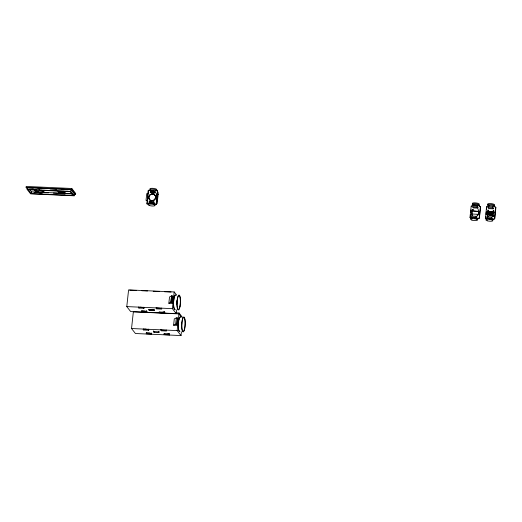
<?xml version="1.0" encoding="UTF-8"?>
<svg xmlns="http://www.w3.org/2000/svg" width="522" height="522" viewBox="0 0 522 522"><rect width="100%" height="100%" fill="white"/><g stroke="black" fill="none" stroke-linecap="round" stroke-linejoin="round"><path stroke-width="0.78" d="M488.377 213.576C489.264 212.01 487.417 214.131 489.284 214.046M490.81 212.115A1.409 1.325 -37.9 0 1 492.024 213.622A1.409 1.325 -37.9 0 1 490.341 214.803A1.409 1.325 -37.9 0 1 489.355 213.146L489.355 211.847L492.468 212.173M28.038 189.825L26.1 187.333L26.198 186.432L71.801 188.488L75.683 193.473L75.586 194.38L73.961 194.301M27.157 189.427L27.353 187.666L70.901 189.63L74.339 194.04L74.144 195.802L30.596 193.838L27.157 189.427L70.711 191.391L74.144 195.802M31.307 193.623L28.273 189.721L70 191.607L73.034 195.509L31.307 193.623L31.496 191.861L29.761 189.636M43.718 191.672A3.987 1.018 6.2 0 0 43.815 191.156L43.718 192.057A3.987 1.018 6.2 0 1 40.69 192.97A3.987 1.018 6.2 0 1 35.966 191.704L34.967 190.426L35.065 189.525M35.424 190.452L35.522 189.545L36.52 190.824A3.517 0.9 6.2 0 0 40.683 191.939A3.517 0.9 6.2 0 0 43.359 191.137L43.261 192.037A3.517 0.9 6.2 0 1 40.586 192.84A3.517 0.9 6.2 0 1 36.423 191.731L35.424 190.452A3.517 0.9 6.2 0 1 36.488 189.695M36.423 191.731L36.52 190.824M64.115 192.631L64.265 191.274L65.257 192.553L65.113 193.91L59.639 193.662L57.949 191.489L63.691 191.815L63.612 192.494L58.96 192.285L59.038 191.607M59.958 193.564L59.443 192.899L64.682 193.094L64.611 193.773L59.958 193.564L60.03 192.886M63.612 192.494L63.169 191.15M64.415 193.01L64.558 191.659M70.711 191.391L70.901 189.63M75.586 194.38L71.703 189.388L71.801 188.488M176.664 309.924L176.26 313.631L130.657 311.575L126.774 306.59L128.588 289.899L174.191 291.955L176.619 295.074M181.428 331.861L181.023 335.568L135.42 333.512L131.537 328.527L133.351 311.836L178.955 313.892L181.382 317.011M148.392 193.682L146.767 193.61L146.03 200.376L147.706 200.513M148.6 204.193L146.832 203.802L148.3 190.269L157.422 190.68L157.324 194.184M147.328 200.839L147.967 194.354M147.256 202.529L147.426 200.937M148.202 193.773L148.3 190.269M138.624 307.68L138.695 307.001M138.924 308.065L138.996 307.386L144.013 307.615L143.941 308.287L138.924 308.065L138.323 307.295L143.341 307.523L143.941 308.287M141.612 311.517L141.684 310.838L141.906 311.902L146.923 312.123L146.401 310.681M153.794 202.986L153.918 201.857L154.042 203.306L149.233 202.777L149.357 201.649L151.641 201.753M155.021 191.704L154.897 192.833L150.336 192.631L150.46 191.502L155.021 191.704L155.145 193.153M143.641 307.902L143.713 307.23M153.925 204.435L156.202 204.533L157.422 190.68M156.202 204.533L156.633 200.552M156.978 197.368L157.155 195.776M156.907 200.859L156.92 203.626L154.492 204.878M157.611 194.412L157.872 191.998L157.885 194.765M156.92 203.626L157.709 196.376M143.387 329.617L143.459 328.938L143.687 330.002L148.698 330.224L148.777 329.545L143.087 329.232L143.687 330.002M156.535 194.047L158.166 194.125L157.429 200.892M146.623 311.738L146.702 311.066M146.369 333.454L146.447 332.775L146.669 333.832L151.687 334.06L151.086 333.297M149.011 309.996L149.083 309.324L149.312 310.381L154.323 310.61L153.729 309.84L148.711 309.611L149.312 310.381M148.405 329.839L148.476 329.167M151.387 333.675L151.458 333.003M154.029 310.225L154.101 309.546M158.492 331.777L159.086 332.547L154.068 332.318L153.546 330.876M156.111 308.097L161.128 308.326L161.722 309.089L156.711 308.867L156.182 307.419M153.775 331.933L153.846 331.255L154.068 332.318M156.411 308.482L156.483 307.804L156.711 308.867M164.437 312.574L164.508 311.895L164.737 312.959L159.719 312.73L159.791 312.058M158.786 332.162L158.864 331.483M161.428 308.704L161.5 308.032M165.892 330.263L166.485 331.026L161.468 330.798L160.946 329.356M161.174 330.419L161.246 329.741L161.468 330.798M164.182 334.282L164.254 333.61M164.482 334.667L164.554 333.989L169.572 334.217L169.5 334.896L164.482 334.667L163.882 333.904L168.9 334.126L169.5 334.896M176.26 313.631L172.377 308.646L172.945 303.458L168.841 303.275L169.526 296.959L171.594 295.941L172.736 295.994L173.63 297.142L174.191 291.955M166.185 330.641L166.264 329.969M172.945 303.458L172.051 302.31L172.736 295.994M172.182 302.558L172.723 297.599L173.408 297.625L172.867 302.59L172.273 301.82L172.808 296.861L173.408 297.625M169.2 334.511L169.272 333.832M181.023 335.568L177.141 330.583L177.708 325.395L173.604 325.213L174.289 318.896L176.358 317.878L177.493 317.931L178.393 319.079L179.053 312.991L175.797 312.841M173.604 325.213L175.673 324.195L176.358 317.865M177.708 325.395L176.808 324.247L177.493 317.931M176.945 324.495L177.571 318.798L176.886 318.766M177.571 318.798L178.172 319.562L177.63 324.527L177.03 323.757M471.32 218.49L469.976 217.406L471.203 206.131L473.63 204.878L478.191 205.087L480.599 206.895L479.372 218.17L477.552 219.109M470.342 216.956L470.603 214.535M470.864 212.121L471.125 209.707M479.372 218.17L480.325 206.542M485.728 216.839L485.551 218.45L486.504 206.823L488.931 205.57L493.492 205.772L495.9 207.586L494.673 218.862L492.246 220.114M485.989 214.425L486.256 212.004M486.517 209.59L486.504 206.823M487.222 214.659L487.568 211.436M487.267 214.718L487.613 211.495M489.121 215.097L489.134 213.857M492.129 215.286L492.102 213.987L493.062 213.576L492.2 213.087L492.318 211.978M492.083 215.227L492.207 214.124L493.029 214L493.042 213.361M493.127 213.485L492.305 213.217L492.422 212.115M494.673 218.862L495.626 207.234M472.188 211.201L471.836 214.359L471.914 210.849L479.033 211.514L471.914 210.849M472.293 218.098L471.575 217.172L471.692 216.088L476.162 216.291L476.886 217.217L476.762 218.294L474.531 218.196M472.71 207.025L472.834 205.942L477.304 206.144L478.022 207.071L477.898 208.154L473.434 207.952L472.71 207.025L477.18 207.227L477.898 208.154M476.762 218.294L476.044 217.374L476.162 216.291M477.18 207.227L477.304 206.144M478.759 211.156L478.4 214.314L471.562 214.007M478.942 212.297L478.674 214.666L477.154 214.601M493.701 215.005L494.06 211.847L487.215 211.54L486.863 214.699L493.975 215.358M487.718 217.707L487.594 218.783L486.876 217.857L486.993 216.78L491.463 216.976L492.187 217.902L492.063 218.986L489.088 218.855M487.137 215.051L487.215 211.54M488.011 207.717L488.135 206.634L492.605 206.836L493.323 207.763L493.199 208.839L488.736 208.643L488.011 207.717L492.481 207.913L493.199 208.839M492.063 218.986L491.346 218.059L491.463 216.976M492.481 207.913L492.605 206.836M487.091 216.33L487.522 216.206M478.439 209.896C477.317 210.249 478.478 209.074 478.335 210.575M477.395 215.854L477.943 215.586M488.083 210.673L488.468 210.353L488.768 210.705M487.457 216.31C489.297 216.271 486.661 215.253 487.548 216.349M487.861 215.991L487.483 216.31M494.021 211.142L493.708 210.588L493.466 211.208M492.99 216.297C492.076 215.449 493.251 217.413 493.29 216.258M476.671 219.07L479.098 217.818M492.579 219.449L494.399 218.509M168.841 303.275L170.909 302.258L172.051 302.31M487.705 216.004L488.09 216.075M473.167 209.661L472.808 210.157M493.362 210.914C494.419 210.072 492.35 210.275 493.427 211.116M493.081 216.225C492.174 216.402 494.086 216.526 493.257 216.278M148.548 190.589L153.729 190.791M477.708 205.4L473.63 204.878M26.1 187.333L71.703 189.388M28.462 187.966L33.277 188.181M38.093 188.396L44.514 188.69M50.125 188.938L56.546 189.232M62.164 189.486L67.782 189.734M152.515 193.93L154.14 194.001M156.587 194.112L158.166 194.125M63.097 191.828L58.444 191.62L58.96 192.285M487.489 211.893L489.773 211.997M492.05 212.102L494.334 212.2M31.496 191.861L37.114 192.116M42.732 192.37L59.586 193.133M65.198 193.381L72.421 193.708M34.008 192.227L36.429 192.331M43.691 192.664L48.526 192.879M53.368 193.094L59.012 193.349M65.465 193.642L71.919 193.936M488.775 212.93L489.231 212.95M489.238 213.987L488.285 213.518M489.016 214.96L491.978 215.09M490.178 215.188L493.218 215.325M150.101 200.559L153.357 200.702M471.575 217.172L476.044 217.374M486.876 217.857L491.346 218.059M149.481 203.097L153.285 203.273M146.832 203.802L148.352 203.874M153.67 204.115L155.954 204.213M129.697 290.193L136.183 290.486M141.86 290.741L147.537 290.995M153.214 291.256L159.699 291.55M164.56 291.765L171.046 292.059M126.774 306.59L172.377 308.646M156.783 308.189L161.8 308.417M149.383 309.703L154.401 309.931M142.01 310.936L145.253 311.079M163.086 311.888L164.711 311.96M146.33 311.36L141.312 311.132L141.906 311.902M141.984 311.223L146.995 311.451M164.808 312.28L159.119 311.967L159.719 312.73M177.487 319.536L178.172 319.562M175.673 324.195L176.808 324.247M131.537 328.527L177.141 330.583M160.874 330.034L166.564 330.348M153.475 331.548L159.158 331.868M146.767 332.873L150.01 333.016M167.849 333.819L169.467 333.897M151.758 333.382L146.075 333.069L146.669 333.832M472.697 215.351L472.182 215.788M495.9 207.586L493.492 205.772M480.599 206.895L478.191 205.087M485.277 218.098L486.347 218.829M469.976 217.406L471.581 218.503M488.931 205.57L489.205 205.922M471.203 206.131L471.477 206.484M155.739 190.543L156.013 190.895M151.178 190.334L151.452 190.687M179.053 312.991L182.452 317.35M164.136 312.189L164.737 312.959M63.416 191.731L65.113 193.91M64.095 193.107L64.611 193.773M43.718 192.057L42.726 190.778A3.987 1.018 6.2 0 0 41.78 190.21M43.261 192.037L42.269 190.758A3.517 0.9 6.2 0 0 41.434 190.256M148.104 329.46L148.698 330.224M151.628 190.798A3.497 0.894 6.2 0 1 150.082 189.473A3.497 0.894 6.2 0 1 154.492 189.453A3.497 0.894 6.2 0 1 156.561 190.778M150.127 189.277A3.497 0.894 6.2 0 1 153.507 188.383A3.497 0.894 6.2 0 1 156.424 189.995M155.125 204.304A3.497 0.894 6.2 0 1 154.806 204.878M148.509 204.167A3.497 0.894 6.2 0 1 148.255 203.834M148.281 203.678A3.497 0.894 6.2 0 1 150.988 203.195A3.497 0.894 6.2 0 1 154.669 203.971M151.25 200.729A3.517 3.302 -37.9 0 1 149.638 195.43A3.517 3.302 -37.9 0 1 155.328 195.685A3.517 3.302 -37.9 0 1 152.587 200.787M151.856 200.755A3.517 3.302 -37.9 0 1 149.318 195.73A3.517 3.302 -37.9 0 1 155.165 195.43A3.517 3.302 -37.9 0 1 152.535 200.716M471.242 218.881A3.497 0.894 6.2 0 1 474.041 217.785A3.497 0.894 6.2 0 1 477.258 219.429M474.642 205.459A3.497 0.894 6.2 0 1 472.534 204.017A3.497 0.894 6.2 0 1 477.493 204.122A3.497 0.894 6.2 0 1 478.452 205.537M472.58 203.821A3.497 0.894 6.2 0 1 475.96 202.927A3.497 0.894 6.2 0 1 478.876 204.539M490.465 211.671A1.409 1.325 -37.9 0 1 491.528 213.596A1.409 1.325 -37.9 0 1 489.244 213.935A1.409 1.325 -37.9 0 1 489.93 211.749M490.452 211.802A1.266 1.188 -37.9 0 1 491.502 213.315A1.266 1.188 -37.9 0 1 489.727 214.124A1.266 1.188 -37.9 0 1 489.368 212.297M489.538 212.121A1.266 1.188 -37.9 0 1 489.969 211.873M486.263 219.403A3.497 0.894 6.2 0 1 489.643 218.503A3.497 0.894 6.2 0 1 492.559 220.114M488.873 205.896A3.497 0.894 6.2 0 1 488.246 204.572A3.497 0.894 6.2 0 1 493.127 204.905A3.497 0.894 6.2 0 1 493.753 206.229M487.881 204.513A3.497 0.894 6.2 0 1 491.261 203.619A3.497 0.894 6.2 0 1 494.177 205.231M43.28 191.874A3.987 1.018 6.2 0 1 40.788 192.07M38.732 191.835A3.987 1.018 6.2 0 1 37.799 191.626M37.003 191.372A3.987 1.018 6.2 0 1 36.416 191.091M34.967 190.426A3.987 1.018 6.2 0 1 35.509 189.708M39.013 189.714A3.517 0.9 6.2 0 1 39.913 189.851M139.883 307.171A3.517 0.9 6.2 0 1 140.783 307.301M140.92 307.204A3.987 1.018 6.2 0 1 141.86 307.412M176.938 300.62A7.04 1.638 -87.4 0 1 176.769 304.261M175.098 309.357A7.04 1.638 -87.4 0 1 174.811 309.337M174.544 309.109A7.04 1.638 -87.4 0 1 173.663 305.22M173.676 301.631A7.04 1.638 -87.4 0 1 174.126 298.225M174.348 297.299A7.04 1.638 -87.4 0 1 175.164 295.524M175.085 309.827A7.51 1.742 -87.4 0 1 173.572 301.579A7.51 1.742 -87.4 0 1 176.058 295.126M144.646 329.108A3.517 0.9 6.2 0 1 145.54 329.238M145.684 329.141A3.987 1.018 6.2 0 1 146.623 329.349M181.702 322.557A7.04 1.638 -87.4 0 1 181.382 327.346M179.855 331.294A7.04 1.638 -87.4 0 1 179.575 331.274M179.3 331.046A7.04 1.638 -87.4 0 1 178.837 329.982M178.655 329.18A7.04 1.638 -87.4 0 1 178.694 321.213M178.889 320.162A7.04 1.638 -87.4 0 1 179.366 318.459M179.64 317.865A7.04 1.638 -87.4 0 1 180.22 317.265M179.849 331.764A7.51 1.742 -87.4 0 1 178.335 323.516A7.51 1.742 -87.4 0 1 180.821 317.063M157.181 193.962L156.45 201.251L157.181 193.962M171.594 295.928L170.903 302.264L171.594 295.941M149.24 201.544L149.122 202.621L153.592 202.823L153.709 201.74L149.24 201.544M150.375 191.398L150.258 192.481L154.727 192.683L154.845 191.6L150.375 191.398M472.573 209.466C472.508 210.81 473.839 208.904 472.573 209.466M471.94 215.097C471.881 216.441 473.206 214.542 471.94 215.097M477.186 215.338C477.121 216.682 478.452 214.777 477.186 215.338M487.874 210.151C487.809 211.495 489.14 209.596 487.874 210.151M149.501 205.551A3.497 0.894 6.2 0 0 155.073 205.524A3.497 0.894 6.2 0 0 150.31 204.089A3.497 0.894 6.2 0 0 149.501 205.551M151.987 200.631A3.517 3.302 -37.9 0 0 155.178 195.489A3.517 3.302 -37.9 0 0 149.22 195.606A3.517 3.302 -37.9 0 0 151.987 200.631M471.953 220.095A3.497 0.894 6.2 0 0 477.526 220.069A3.497 0.894 6.2 0 0 472.762 218.633A3.497 0.894 6.2 0 0 471.953 220.095M490.165 214.111A1.266 1.188 -37.9 0 0 491.313 212.265A1.266 1.188 -37.9 0 0 489.173 212.304A1.266 1.188 -37.9 0 0 490.165 214.111M490.165 214.222A1.383 1.298 -37.9 0 0 491.417 212.206A1.383 1.298 -37.9 0 0 489.081 212.252A1.383 1.298 -37.9 0 0 490.165 214.222M487.254 220.786A3.497 0.894 6.2 0 0 492.827 220.76A3.497 0.894 6.2 0 0 488.063 219.325A3.497 0.894 6.2 0 0 487.254 220.786M179.927 306.89A7.51 1.742 -87.4 0 0 179.19 295.034A7.51 1.742 -87.4 0 0 176.971 305.572A7.51 1.742 -87.4 0 0 179.927 306.89M179.849 306.616A7.04 1.638 -87.4 0 0 179.163 295.498A7.04 1.638 -87.4 0 0 177.082 305.377A7.04 1.638 -87.4 0 0 179.849 306.616M184.69 328.827A7.51 1.742 -87.4 0 0 183.953 316.971A7.51 1.742 -87.4 0 0 181.734 327.503A7.51 1.742 -87.4 0 0 184.69 328.827M184.612 328.553A7.04 1.638 -87.4 0 0 183.927 317.435A7.04 1.638 -87.4 0 0 181.845 327.314A7.04 1.638 -87.4 0 0 184.612 328.553"/></g></svg>
